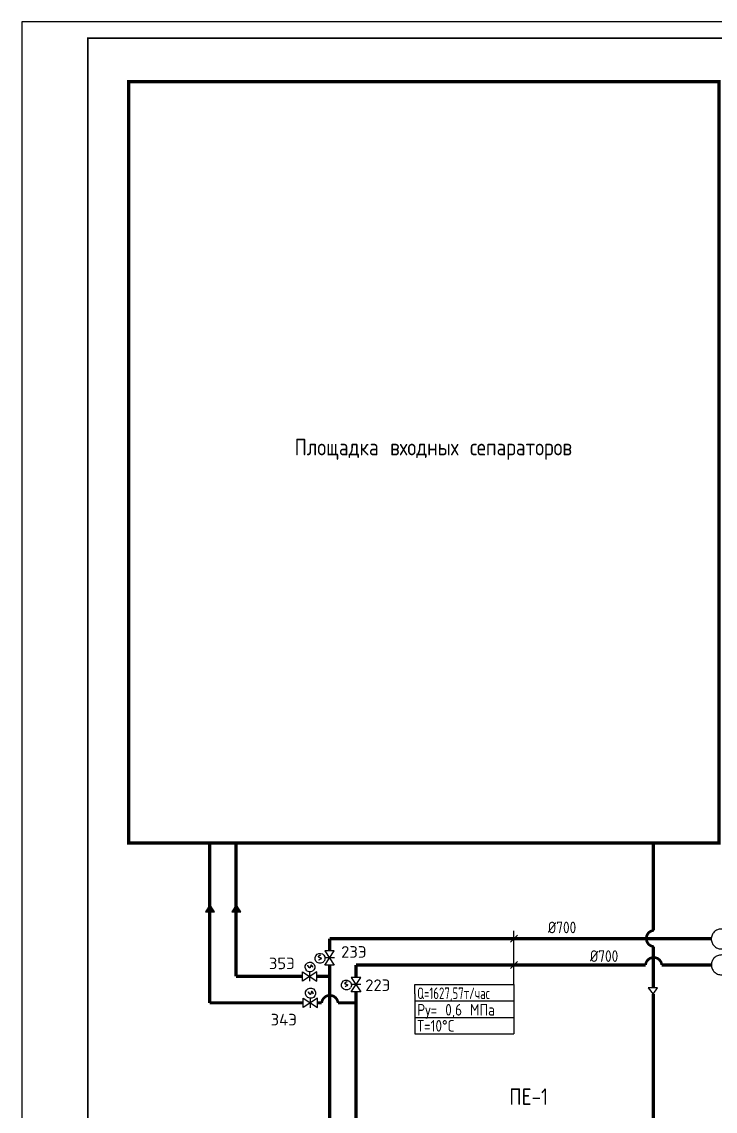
# Model space of a CAD drawing. Extents: x 0 to 118900, y 0 to 84100.
# Drawn here: x 0 to 20975, y 51157 to 84100 of the extents above; entities that cross this region are included whole.
import ezdxf
from ezdxf.enums import TextEntityAlignment as Align

# ---------------------------------------------------------------- set-up
doc = ezdxf.new("R2010")
doc.units = 0
doc.header["$LTSCALE"] = 1000
doc.linetypes.add('HIDDEN', pattern=[9.525, 6.35, -3.175])
doc.layers.get('0').update_dxf_attribs({"linetype": 'CONTINUOUS'})
for name, color, linetype in [('LAYER1', 7, 'CONTINUOUS'), ('LAYER2', 7, 'CONTINUOUS'), ('TITLEBLK', 7, 'CONTINUOUS'), ('ВОДА', 135, 'CONTINUOUS'), ('НЕФТЬ', 14, 'CONTINUOUS')]:
    doc.layers.add(name, color=color, linetype=linetype)
doc.styles.get("Standard").update_dxf_attribs({"font": 'txt.shx', "width": 0.75})
doc.styles.add('TITLE', font='txt.shx', dxfattribs={"width": 0.8})

# ---------------------------------------------------------------- blocks, each defined once
blk = doc.blocks.new('AMW_TITLE')
blk.add_lwpolyline([(0, 0), (1189, 0), (1189, 841), (0, 841)], close=True)
at = {"const_width": 0.5}
blk.add_lwpolyline([(20, 5), (1184, 5), (1184, 836), (20, 836)], close=True, dxfattribs=at)
at = {"style": 'TITLE', "oblique": 15, "width": 0.8}
for tag, p in [('FILENAME', (1125.09, 65)), ('FILEDATE', (1160.38, 65)), ('ID', (1125.09, 61)), ('EDITDATE', (1160.38, 61))]:
    blk.add_attdef(tag, text='', height=2, dxfattribs=at).set_placement(p, align=Align.BOTTOM_LEFT)
blk.add_attdef('EDITTIME', text='', height=2, dxfattribs=at).set_placement((1182, 61), align=Align.BOTTOM_RIGHT)
at = {"style": 'TITLE'}
for tag, height, width, p in [('SHIFR', 5, 0.6, (1124, 55)), ('NAMEPROJ_1', 3, 0.65, (1124, 47.5)), ('NAMEPROJ_2', 3, 0.65, (1124, 42.5)), ('NAMEPROJ_3', 3, 0.65, (1124, 37.5)), ('NAMEOBJ_1', 3, 0.65, (1099, 32.5)), ('NAMEOBJ_2', 3, 0.65, (1099, 27.5)), ('STAD', 3, 0.8, (1141.5, 25)), ('SHEET', 3, 0.8, (1156.5, 25)), ('SHEETS', 3, 0.8, (1174, 25)), ('NAMEOBJ_3', 3, 0.65, (1099, 22.5)), ('NAMSHEET_1', 3, 0.65, (1099, 17.5)), ('NAMSHEET_2', 3, 0.65, (1099, 12.5)), ('NAMSHEET_3', 3, 0.65, (1099, 7.5))]:
    blk.add_attdef(tag, text='', height=height, dxfattribs=dict(at, width=width)).set_placement(p, align=Align.MIDDLE)
for tag, width, p in [('AUTHOR', 0.5, (1020, 30)), ('SPEC1', 0.75, (1000, 25)), ('RAZRAB1', 0.5, (1020, 25)), ('SPEC2', 0.75, (1000, 20)), ('RAZRAB2', 0.5, (1020, 20)), ('SPEC3', 0.75, (1000, 15)), ('RAZRAB3', 0.5, (1020, 15)), ('SPEC4', 0.75, (1000, 10)), ('RAZRAB4', 0.5, (1020, 10)), ('SPEC5', 0.75, (1000, 5)), ('RAZRAB5', 0.5, (1020, 5))]:
    blk.add_attdef(tag, text='', height=3, dxfattribs=dict(at, width=width)).set_placement(p, align=Align.BOTTOM_LEFT)
at = {"style": 'TITLE', "oblique": 15, "width": 0.8}
blk.add_attdef('FORMAT', (1150.67, 1.23), '', height=3, dxfattribs=at)

msp = doc.modelspace()

# ---------------------------------------------------------------- linework, layer by layer
at = {"color": 14}
for p, q in [((5694, 57401), (5557, 57182)), ((5569, 57201), (5695, 57327)), ((5579, 57217), (5695, 57333)), ((5589, 57233), (5695, 57339)), ((5599, 57249), (5695, 57345)), ((5609, 57265), (5695, 57351)), ((5619, 57281), (5695, 57357)), ((5629, 57297), (5695, 57363)), ((5639, 57313), (5695, 57369)), ((5645, 57322), (5695, 57272)), ((5647, 57326), (5695, 57278)), ((5649, 57329), (5695, 57375)), ((5649, 57330), (5695, 57284)), ((5652, 57333), (5695, 57290)), ((5654, 57337), (5695, 57296)), ((5656, 57341), (5695, 57302)), ((5659, 57345), (5695, 57381)), ((5659, 57344), (5695, 57308)), ((5661, 57348), (5695, 57314)), ((5663, 57352), (5695, 57320)), ((5666, 57355), (5695, 57326)), ((5668, 57359), (5695, 57332)), ((5669, 57361), (5695, 57387)), ((5670, 57363), (5695, 57338)), ((5672, 57366), (5695, 57344)), ((5675, 57370), (5695, 57350)), ((5677, 57374), (5695, 57356)), ((5679, 57378), (5695, 57362)), ((5825, 57182), (5687, 57401)), ((5695, 57374), (5720, 57349)), ((5695, 57363), (5705, 57373)), ((5695, 57357), (5707, 57369)), ((5695, 57368), (5730, 57333)), ((5695, 57351), (5710, 57366)), ((5695, 57345), (5712, 57362)), ((5695, 57362), (5740, 57317)), ((5695, 57339), (5714, 57358)), ((5695, 57356), (5750, 57301)), ((5695, 57333), (5717, 57354)), ((5695, 57327), (5719, 57351)), ((5695, 57350), (5760, 57285)), ((5695, 57321), (5721, 57347)), ((5695, 57344), (5770, 57269)), ((5695, 57315), (5723, 57343)), ((5695, 57309), (5726, 57340)), ((5695, 57338), (5780, 57253)), ((5695, 57303), (5728, 57336)), ((5695, 57297), (5730, 57332)), ((5695, 57332), (5790, 57237)), ((5695, 57291), (5733, 57329)), ((5695, 57326), (5800, 57221)), ((5695, 57285), (5735, 57325)), ((5695, 57279), (5737, 57321)), ((6494, 57401), (6357, 57182)), ((6369, 57201), (6495, 57327)), ((6379, 57217), (6495, 57333)), ((6389, 57233), (6495, 57339)), ((6399, 57249), (6495, 57345)), ((6409, 57265), (6495, 57351)), ((6419, 57281), (6495, 57357)), ((6429, 57297), (6495, 57363)), ((6439, 57313), (6495, 57369)), ((6445, 57322), (6495, 57272)), ((6447, 57326), (6495, 57278)), ((6449, 57329), (6495, 57375)), ((6449, 57330), (6495, 57284)), ((6452, 57333), (6495, 57290)), ((6454, 57337), (6495, 57296)), ((6456, 57341), (6495, 57302)), ((6459, 57345), (6495, 57381)), ((6459, 57344), (6495, 57308)), ((6461, 57348), (6495, 57314)), ((6463, 57352), (6495, 57320)), ((6466, 57355), (6495, 57326)), ((6468, 57359), (6495, 57332)), ((6469, 57361), (6495, 57387)), ((6470, 57363), (6495, 57338)), ((6472, 57366), (6495, 57344)), ((6475, 57370), (6495, 57350)), ((6477, 57374), (6495, 57356)), ((6479, 57378), (6495, 57362)), ((6625, 57182), (6487, 57401)), ((6495, 57374), (6520, 57349)), ((6495, 57363), (6505, 57373)), ((6495, 57357), (6507, 57369)), ((6495, 57368), (6530, 57333)), ((6495, 57351), (6510, 57366)), ((6495, 57362), (6540, 57317)), ((6495, 57345), (6512, 57362)), ((6495, 57339), (6514, 57358)), ((6495, 57356), (6550, 57301)), ((6495, 57333), (6517, 57354)), ((6495, 57327), (6519, 57351)), ((6495, 57350), (6560, 57285)), ((6495, 57321), (6521, 57347)), ((6495, 57344), (6570, 57269)), ((6495, 57315), (6523, 57343)), ((6495, 57309), (6526, 57340)), ((6495, 57338), (6580, 57253)), ((6495, 57303), (6528, 57336)), ((6495, 57332), (6590, 57237)), ((6495, 57297), (6530, 57332)), ((6495, 57291), (6533, 57329)), ((6495, 57326), (6600, 57221)), ((6495, 57285), (6535, 57325)), ((6495, 57279), (6537, 57321)), ((5557, 57182), (5825, 57182)), ((5825, 57182), (5557, 57182)), ((5559, 57185), (5695, 57321)), ((5559, 57185), (5563, 57182)), ((5562, 57182), (5695, 57315)), ((5562, 57189), (5569, 57182)), ((5564, 57193), (5575, 57182)), ((5566, 57196), (5581, 57182)), ((5568, 57182), (5695, 57309)), ((5569, 57200), (5587, 57182)), ((5571, 57204), (5593, 57182)), ((5573, 57208), (5599, 57182)), ((5574, 57182), (5695, 57303)), ((5575, 57211), (5605, 57182)), ((5578, 57215), (5611, 57182)), ((5580, 57182), (5695, 57297)), ((5580, 57219), (5617, 57182)), ((5582, 57222), (5623, 57182)), ((5585, 57226), (5629, 57182)), ((5586, 57182), (5695, 57291)), ((5587, 57230), (5635, 57182)), ((5589, 57233), (5641, 57182)), ((5592, 57182), (5695, 57285)), ((5592, 57237), (5647, 57182)), ((5594, 57241), (5653, 57182)), ((5596, 57245), (5659, 57182)), ((5598, 57182), (5695, 57279)), ((5599, 57248), (5665, 57182)), ((5601, 57252), (5671, 57182)), ((5603, 57256), (5677, 57182)), ((5604, 57182), (5695, 57273)), ((5605, 57259), (5683, 57182)), ((5608, 57263), (5689, 57182)), ((5610, 57182), (5695, 57267)), ((5610, 57267), (5695, 57182)), ((5612, 57270), (5695, 57188)), ((5615, 57274), (5695, 57194)), ((5616, 57182), (5695, 57261)), ((5617, 57278), (5695, 57200)), ((5619, 57281), (5695, 57206)), ((5622, 57285), (5695, 57212)), ((5622, 57182), (5695, 57255)), ((5624, 57289), (5695, 57218)), ((5626, 57293), (5695, 57224)), ((5628, 57182), (5695, 57249)), ((5629, 57296), (5695, 57230)), ((5631, 57300), (5695, 57236)), ((5633, 57304), (5695, 57242)), ((5634, 57182), (5695, 57243)), ((5635, 57307), (5695, 57248)), ((5638, 57311), (5695, 57254)), ((5640, 57315), (5695, 57260)), ((5640, 57182), (5695, 57237)), ((5642, 57318), (5695, 57266)), ((5646, 57182), (5695, 57231)), ((5652, 57182), (5695, 57225)), ((5658, 57182), (5695, 57219)), ((5664, 57182), (5695, 57213)), ((5670, 57182), (5695, 57207)), ((5676, 57182), (5695, 57201)), ((5682, 57182), (5695, 57195)), ((5688, 57182), (5695, 57189)), ((5694, 57182), (5695, 57183)), ((5695, 57320), (5810, 57205)), ((5695, 57273), (5740, 57318)), ((5695, 57267), (5742, 57314)), ((5695, 57314), (5820, 57189)), ((5695, 57261), (5744, 57310)), ((5695, 57308), (5821, 57182)), ((5695, 57255), (5747, 57306)), ((5695, 57249), (5749, 57303)), ((5695, 57302), (5815, 57182)), ((5695, 57243), (5751, 57299)), ((5695, 57296), (5809, 57182)), ((5695, 57237), (5754, 57295)), ((5695, 57231), (5756, 57292)), ((5695, 57290), (5803, 57182)), ((5695, 57225), (5758, 57288)), ((5695, 57219), (5760, 57284)), ((5695, 57284), (5797, 57182)), ((5695, 57213), (5763, 57281)), ((5695, 57278), (5791, 57182)), ((5695, 57207), (5765, 57277)), ((5695, 57201), (5767, 57273)), ((5695, 57272), (5785, 57182)), ((5695, 57195), (5770, 57269)), ((5695, 57189), (5772, 57266)), ((5695, 57266), (5779, 57182)), ((5695, 57183), (5774, 57262)), ((5695, 57260), (5773, 57182)), ((5695, 57254), (5767, 57182)), ((5695, 57248), (5761, 57182)), ((5695, 57242), (5755, 57182)), ((5695, 57236), (5749, 57182)), ((5695, 57230), (5743, 57182)), ((5695, 57224), (5737, 57182)), ((5695, 57218), (5731, 57182)), ((5695, 57212), (5725, 57182)), ((5695, 57206), (5719, 57182)), ((5695, 57200), (5713, 57182)), ((5695, 57194), (5707, 57182)), ((5695, 57188), (5701, 57182)), ((5695, 57182), (5695, 57182)), ((5700, 57182), (5777, 57258)), ((5706, 57182), (5779, 57255)), ((5712, 57182), (5781, 57251)), ((5718, 57182), (5784, 57247)), ((5724, 57182), (5786, 57244)), ((5730, 57182), (5788, 57240)), ((5736, 57182), (5790, 57236)), ((5742, 57182), (5793, 57233)), ((5748, 57182), (5795, 57229)), ((5754, 57182), (5797, 57225)), ((5760, 57182), (5800, 57221)), ((5766, 57182), (5802, 57218)), ((5772, 57182), (5804, 57214)), ((5778, 57182), (5807, 57210)), ((5784, 57182), (5809, 57207)), ((5790, 57182), (5811, 57203)), ((5796, 57182), (5814, 57199)), ((5802, 57182), (5816, 57196)), ((5808, 57182), (5818, 57192)), ((5814, 57182), (5821, 57188)), ((5820, 57182), (5823, 57184)), ((6625, 57182), (6357, 57182)), ((6357, 57182), (6625, 57182)), ((6359, 57185), (6495, 57321)), ((6359, 57185), (6363, 57182)), ((6362, 57182), (6495, 57315)), ((6362, 57189), (6369, 57182)), ((6364, 57193), (6375, 57182)), ((6366, 57196), (6381, 57182)), ((6368, 57182), (6495, 57309)), ((6369, 57200), (6387, 57182)), ((6371, 57204), (6393, 57182)), ((6373, 57208), (6399, 57182)), ((6374, 57182), (6495, 57303)), ((6375, 57211), (6405, 57182)), ((6378, 57215), (6411, 57182)), ((6380, 57182), (6495, 57297)), ((6380, 57219), (6417, 57182)), ((6382, 57222), (6423, 57182)), ((6385, 57226), (6429, 57182)), ((6386, 57182), (6495, 57291)), ((6387, 57230), (6435, 57182)), ((6389, 57233), (6441, 57182)), ((6392, 57182), (6495, 57285)), ((6392, 57237), (6447, 57182)), ((6394, 57241), (6453, 57182)), ((6396, 57245), (6459, 57182)), ((6398, 57182), (6495, 57279)), ((6399, 57248), (6465, 57182)), ((6401, 57252), (6471, 57182)), ((6403, 57256), (6477, 57182)), ((6404, 57182), (6495, 57273)), ((6405, 57259), (6483, 57182)), ((6408, 57263), (6489, 57182)), ((6410, 57267), (6495, 57182)), ((6410, 57182), (6495, 57267)), ((6412, 57270), (6495, 57188)), ((6415, 57274), (6495, 57194)), ((6416, 57182), (6495, 57261)), ((6417, 57278), (6495, 57200)), ((6419, 57281), (6495, 57206)), ((6422, 57285), (6495, 57212)), ((6422, 57182), (6495, 57255)), ((6424, 57289), (6495, 57218)), ((6426, 57293), (6495, 57224)), ((6428, 57182), (6495, 57249)), ((6429, 57296), (6495, 57230)), ((6431, 57300), (6495, 57236)), ((6433, 57304), (6495, 57242)), ((6434, 57182), (6495, 57243)), ((6435, 57307), (6495, 57248)), ((6438, 57311), (6495, 57254)), ((6440, 57315), (6495, 57260)), ((6440, 57182), (6495, 57237)), ((6442, 57318), (6495, 57266)), ((6446, 57182), (6495, 57231)), ((6452, 57182), (6495, 57225)), ((6458, 57182), (6495, 57219)), ((6464, 57182), (6495, 57213)), ((6470, 57182), (6495, 57207)), ((6476, 57182), (6495, 57201)), ((6482, 57182), (6495, 57195)), ((6488, 57182), (6495, 57189)), ((6494, 57182), (6495, 57183)), ((6495, 57320), (6610, 57205)), ((6495, 57273), (6540, 57318)), ((6495, 57314), (6620, 57189)), ((6495, 57267), (6542, 57314)), ((6495, 57261), (6544, 57310)), ((6495, 57308), (6621, 57182)), ((6495, 57255), (6547, 57306)), ((6495, 57249), (6549, 57303)), ((6495, 57302), (6615, 57182)), ((6495, 57243), (6551, 57299)), ((6495, 57296), (6609, 57182)), ((6495, 57237), (6554, 57295)), ((6495, 57231), (6556, 57292)), ((6495, 57290), (6603, 57182)), ((6495, 57225), (6558, 57288)), ((6495, 57284), (6597, 57182)), ((6495, 57219), (6560, 57284)), ((6495, 57213), (6563, 57281)), ((6495, 57278), (6591, 57182)), ((6495, 57207), (6565, 57277)), ((6495, 57201), (6567, 57273)), ((6495, 57272), (6585, 57182)), ((6495, 57195), (6570, 57269)), ((6495, 57266), (6579, 57182)), ((6495, 57189), (6572, 57266)), ((6495, 57183), (6574, 57262)), ((6495, 57260), (6573, 57182)), ((6495, 57254), (6567, 57182)), ((6495, 57248), (6561, 57182)), ((6495, 57242), (6555, 57182)), ((6495, 57236), (6549, 57182)), ((6495, 57230), (6543, 57182)), ((6495, 57224), (6537, 57182)), ((6495, 57218), (6531, 57182)), ((6495, 57212), (6525, 57182)), ((6495, 57206), (6519, 57182)), ((6495, 57200), (6513, 57182)), ((6495, 57194), (6507, 57182)), ((6495, 57188), (6501, 57182)), ((6495, 57182), (6495, 57182)), ((6500, 57182), (6577, 57258)), ((6506, 57182), (6579, 57255)), ((6512, 57182), (6581, 57251)), ((6518, 57182), (6584, 57247)), ((6524, 57182), (6586, 57244)), ((6530, 57182), (6588, 57240)), ((6536, 57182), (6590, 57236)), ((6542, 57182), (6593, 57233)), ((6548, 57182), (6595, 57229)), ((6554, 57182), (6597, 57225)), ((6560, 57182), (6600, 57221)), ((6566, 57182), (6602, 57218)), ((6572, 57182), (6604, 57214)), ((6578, 57182), (6607, 57210)), ((6584, 57182), (6609, 57207)), ((6590, 57182), (6611, 57203)), ((6596, 57182), (6614, 57199)), ((6602, 57182), (6616, 57196)), ((6608, 57182), (6618, 57192)), ((6614, 57182), (6621, 57188)), ((6620, 57182), (6623, 57184))]:
    msp.add_line(p, q, dxfattribs=at)
for p, q in [((14780, 56271), (14992, 56484)), ((14885, 54993), (14885, 56616)), ((14780, 55471), (14992, 55684)), ((11891, 54993), (12752, 54993)), ((11891, 54702), (11891, 54993)), ((11891, 54702), (11891, 53493)), ((12752, 54993), (14885, 54993)), ((14885, 54993), (14885, 53493)), ((11891, 54493), (12752, 54493)), ((12752, 54493), (14885, 54493)), ((11891, 53993), (12752, 53993)), ((12752, 53993), (14885, 53993)), ((11891, 53493), (12752, 53493)), ((12752, 53493), (14885, 53493))]:
    msp.add_line(p, q)
at = {"color": 40, "linetype": 'HIDDEN', "ltscale": 0.05, "const_width": 100}
for points in [[(19103, 59264), (19103, 56627)], [(19103, 56136), (19103, 54887)], [(19103, 54703), (19103, 49290)]]:
    msp.add_lwpolyline(points, dxfattribs=at)
for points in [[(9168, 55577), (9453, 56006), (9168, 56006), (9453, 55577), (9168, 55577)], [(9458, 55793), (9173, 55793)], [(9309, 55793), (9309, 55790)], [(8496, 55376), (8925, 55090), (8925, 55376), (8496, 55090), (8496, 55376)], [(8712, 55085), (8712, 55370)], [(8712, 55234), (8709, 55234)], [(9967, 54769), (10252, 55198), (9967, 55198), (10252, 54769), (9967, 54769)], [(10257, 54985), (9972, 54985)], [(8513, 54576), (8942, 54291), (8942, 54576), (8513, 54291), (8513, 54576)], [(8729, 54435), (8726, 54435)], [(8729, 54286), (8729, 54571)]]:
    msp.add_lwpolyline(points)
for points in [[(8624, 55403, -39.331252), (8636, 55394)], [(9144, 55696, -39.331252), (9152, 55709)], [(9943, 54888, -39.331252), (9951, 54901)], [(8640, 54603, -39.331252), (8653, 54594)]]:
    msp.add_lwpolyline(points, format="xyb")
for points, knots in [([(9034, 55880), (8996, 55860), (8937, 55828), (8993, 55813), (9013, 55807)], [0, 0, 0, 0, 0.950567, 1.50001, 1.50001, 1.50001, 1.50001]), ([(9038, 55880), (9000, 55860), (8941, 55828), (8997, 55813), (9017, 55807)], [0, 0, 0, 0, 0.950567, 1.50001, 1.50001, 1.50001, 1.50001]), ([(9039, 55879), (9001, 55858), (8941, 55826), (8998, 55812), (9018, 55806)], [0, 0, 0, 0, 0.950567, 1.50001, 1.50001, 1.50001, 1.50001]), ([(9040, 55878), (9003, 55857), (8943, 55825), (9000, 55811), (9020, 55805)], [0, 0, 0, 0, 0.950567, 1.50001, 1.50001, 1.50001, 1.50001]), ([(9019, 55805), (9033, 55801), (9078, 55785), (9022, 55749), (8977, 55727), (8978, 55726)], [1.558943, 1.558943, 1.558943, 1.558943, 1.9528, 2.998133, 3.030734, 3.030734, 3.030734, 3.030734]), ([(9022, 55807), (9036, 55802), (9081, 55786), (9025, 55750), (8980, 55728), (8981, 55728)], [1.558943, 1.558943, 1.558943, 1.558943, 1.9528, 2.998133, 3.030734, 3.030734, 3.030734, 3.030734]), ([(9023, 55805), (9037, 55801), (9083, 55784), (9026, 55748), (8981, 55727), (8982, 55726)], [1.558943, 1.558943, 1.558943, 1.558943, 1.9528, 2.998133, 3.030734, 3.030734, 3.030734, 3.030734]), ([(9024, 55804), (9038, 55800), (9083, 55783), (9026, 55748), (8982, 55726), (8983, 55725)], [1.558943, 1.558943, 1.558943, 1.558943, 1.9528, 2.998133, 3.030734, 3.030734, 3.030734, 3.030734]), ([(9026, 55803), (9040, 55799), (9085, 55782), (9028, 55746), (8984, 55725), (8984, 55724)], [1.558943, 1.558943, 1.558943, 1.558943, 1.9528, 2.998133, 3.030734, 3.030734, 3.030734, 3.030734]), ([(8731, 55520), (8726, 55506), (8710, 55461), (8674, 55518), (8652, 55562), (8652, 55562)], [1.558943, 1.558943, 1.558943, 1.558943, 1.9528, 2.998133, 3.030734, 3.030734, 3.030734, 3.030734]), ([(8732, 55522), (8728, 55508), (8711, 55463), (8675, 55520), (8654, 55564), (8653, 55564)], [1.558943, 1.558943, 1.558943, 1.558943, 1.9528, 2.998133, 3.030734, 3.030734, 3.030734, 3.030734]), ([(8733, 55527), (8729, 55513), (8712, 55468), (8676, 55525), (8655, 55569), (8654, 55569)], [1.558943, 1.558943, 1.558943, 1.558943, 1.9528, 2.998133, 3.030734, 3.030734, 3.030734, 3.030734]), ([(8732, 55523), (8728, 55509), (8712, 55464), (8676, 55520), (8654, 55565), (8654, 55564)], [1.558943, 1.558943, 1.558943, 1.558943, 1.9528, 2.998133, 3.030734, 3.030734, 3.030734, 3.030734]), ([(8734, 55524), (8730, 55510), (8713, 55465), (8678, 55522), (8656, 55566), (8655, 55565)], [1.558943, 1.558943, 1.558943, 1.558943, 1.9528, 2.998133, 3.030734, 3.030734, 3.030734, 3.030734]), ([(8805, 55506), (8785, 55544), (8753, 55603), (8738, 55546), (8733, 55527)], [0, 0, 0, 0, 0.950567, 1.50001, 1.50001, 1.50001, 1.50001]), ([(8806, 55508), (8786, 55545), (8754, 55605), (8739, 55548), (8734, 55528)], [0, 0, 0, 0, 0.950567, 1.50001, 1.50001, 1.50001, 1.50001]), ([(8808, 55512), (8787, 55550), (8755, 55610), (8741, 55553), (8735, 55533)], [0, 0, 0, 0, 0.950567, 1.50001, 1.50001, 1.50001, 1.50001]), ([(8808, 55508), (8787, 55546), (8755, 55605), (8741, 55549), (8735, 55529)], [0, 0, 0, 0, 0.950567, 1.50001, 1.50001, 1.50001, 1.50001]), ([(9833, 55072), (9795, 55052), (9736, 55020), (9792, 55005), (9812, 54999)], [0, 0, 0, 0, 0.950567, 1.50001, 1.50001, 1.50001, 1.50001]), ([(9837, 55072), (9799, 55052), (9740, 55020), (9796, 55005), (9816, 54999)], [0, 0, 0, 0, 0.950567, 1.50001, 1.50001, 1.50001, 1.50001]), ([(9837, 55071), (9800, 55050), (9740, 55018), (9797, 55004), (9817, 54998)], [0, 0, 0, 0, 0.950567, 1.50001, 1.50001, 1.50001, 1.50001]), ([(9839, 55070), (9802, 55049), (9742, 55017), (9799, 55003), (9819, 54997)], [0, 0, 0, 0, 0.950567, 1.50001, 1.50001, 1.50001, 1.50001]), ([(8747, 54721), (8743, 54707), (8726, 54662), (8691, 54719), (8669, 54763), (8668, 54762)], [1.558943, 1.558943, 1.558943, 1.558943, 1.9528, 2.998133, 3.030734, 3.030734, 3.030734, 3.030734]), ([(8748, 54723), (8744, 54709), (8727, 54663), (8692, 54720), (8670, 54765), (8669, 54764)], [1.558943, 1.558943, 1.558943, 1.558943, 1.9528, 2.998133, 3.030734, 3.030734, 3.030734, 3.030734]), ([(8749, 54723), (8745, 54709), (8728, 54664), (8692, 54721), (8671, 54765), (8670, 54765)], [1.558943, 1.558943, 1.558943, 1.558943, 1.9528, 2.998133, 3.030734, 3.030734, 3.030734, 3.030734]), ([(8750, 54727), (8745, 54714), (8729, 54668), (8693, 54725), (8671, 54770), (8671, 54769)], [1.558943, 1.558943, 1.558943, 1.558943, 1.9528, 2.998133, 3.030734, 3.030734, 3.030734, 3.030734]), ([(8751, 54724), (8747, 54711), (8730, 54665), (8694, 54722), (8673, 54767), (8672, 54766)], [1.558943, 1.558943, 1.558943, 1.558943, 1.9528, 2.998133, 3.030734, 3.030734, 3.030734, 3.030734]), ([(8822, 54706), (8801, 54744), (8769, 54803), (8755, 54747), (8749, 54727)], [0, 0, 0, 0, 0.950567, 1.50001, 1.50001, 1.50001, 1.50001]), ([(8823, 54708), (8802, 54746), (8770, 54805), (8756, 54749), (8750, 54729)], [0, 0, 0, 0, 0.950567, 1.50001, 1.50001, 1.50001, 1.50001]), ([(8824, 54713), (8804, 54751), (8772, 54810), (8757, 54753), (8751, 54734)], [0, 0, 0, 0, 0.950567, 1.50001, 1.50001, 1.50001, 1.50001]), ([(8824, 54709), (8804, 54746), (8772, 54806), (8757, 54749), (8751, 54730)], [0, 0, 0, 0, 0.950567, 1.50001, 1.50001, 1.50001, 1.50001]), ([(9818, 54997), (9832, 54993), (9877, 54977), (9820, 54941), (9776, 54919), (9777, 54918)], [1.558943, 1.558943, 1.558943, 1.558943, 1.9528, 2.998133, 3.030734, 3.030734, 3.030734, 3.030734]), ([(9821, 54999), (9835, 54994), (9880, 54978), (9823, 54942), (9779, 54920), (9780, 54920)], [1.558943, 1.558943, 1.558943, 1.558943, 1.9528, 2.998133, 3.030734, 3.030734, 3.030734, 3.030734]), ([(9822, 54997), (9836, 54993), (9882, 54976), (9825, 54940), (9780, 54919), (9781, 54918)], [1.558943, 1.558943, 1.558943, 1.558943, 1.9528, 2.998133, 3.030734, 3.030734, 3.030734, 3.030734]), ([(9823, 54996), (9837, 54992), (9882, 54975), (9825, 54940), (9781, 54918), (9781, 54917)], [1.558943, 1.558943, 1.558943, 1.558943, 1.9528, 2.998133, 3.030734, 3.030734, 3.030734, 3.030734]), ([(9825, 54995), (9839, 54991), (9884, 54974), (9827, 54938), (9783, 54917), (9783, 54916)], [1.558943, 1.558943, 1.558943, 1.558943, 1.9528, 2.998133, 3.030734, 3.030734, 3.030734, 3.030734])]:
    msp.add_open_spline(points, degree=3, knots=knots)
at = {"layer": 'LAYER1', "color": 7}
msp.add_lwpolyline([(19097, 54695), (19234, 54887), (18949, 54887), (19097, 54695)], dxfattribs=at)
at = {"layer": 'LAYER2', "color": 40, "const_width": 80}
msp.add_lwpolyline([(19119, 56134, -0.93073), (19119, 56625)], format="xyb", dxfattribs=at)
at = {"layer": 'LAYER2', "color": 14, "const_width": 80}
for points in [[(18868, 55577, -0.93073), (19359, 55577)], [(9073, 54431, -0.93073), (9564, 54431)]]:
    msp.add_lwpolyline(points, format="xyb", dxfattribs=at)
at = {"layer": 'ВОДА', "color": 14, "linetype": 'HIDDEN', "ltscale": 0.05, "const_width": 100}
for points in [[(5683, 54434), (5683, 59264)], [(6483, 55233), (6483, 59264)], [(8496, 55233), (6483, 55233)], [(8513, 54434), (5683, 54434)]]:
    msp.add_lwpolyline(points, dxfattribs=at)
at = {"layer": 'ВОДА', "color": 14, "const_width": 100}
for points in [[(9310, 56377), (20855, 56377)], [(9310, 56006), (9310, 56377)], [(9310, 47433), (9310, 55577)], [(10110, 55577), (18868, 55577)], [(10110, 55198), (10110, 55577)], [(19359, 55577), (20860, 55577)], [(10110, 47433), (10110, 54769)], [(9073, 54434), (8942, 54434)], [(10110, 54434), (9563, 54434)]]:
    msp.add_lwpolyline(points, dxfattribs=at)
at = {"layer": 'ВОДА', "color": 14, "ltscale": 0.05, "const_width": 100}
msp.add_lwpolyline([(9310, 55233), (8925, 55233)], dxfattribs=at)
at = {"layer": 'НЕФТЬ', "color": 0, "linetype": 'HIDDEN', "ltscale": 0.5, "const_width": 100}
msp.add_lwpolyline([(3234, 82285), (21090, 82285), (21090, 59264), (3234, 59264), (3234, 82285)], close=True, dxfattribs=at)
at = {"layer": 'НЕФТЬ', "color": 7}
for points in [[(21155, 56665, 0.098491), (21040, 56642, 0.098491), (20943, 56577, 0.098491), (20878, 56480, 0.098491), (20855, 56365, 0.098491), (20878, 56250, 0.098491), (20943, 56153, 0.098491), (21040, 56088, 0.098491), (21155, 56065, 0.098491), (21270, 56088, 0.098491), (21367, 56153, 0.098491), (21432, 56250, 0.098491), (21455, 56365, 0.098491), (21432, 56480, 0.098491), (21367, 56577, 0.098491), (21270, 56642, 0.098491)], [(21160, 55882, 0.098491), (21045, 55859, 0.098491), (20947, 55794, 0.098491), (20882, 55697, 0.098491), (20860, 55582, 0.098491), (20882, 55467, 0.098491), (20947, 55370, 0.098491), (21045, 55305, 0.098491), (21160, 55282, 0.098491), (21274, 55305, 0.098491), (21372, 55370, 0.098491), (21437, 55467, 0.098491), (21460, 55582, 0.098491), (21437, 55697, 0.098491), (21372, 55794, 0.098491), (21274, 55859, 0.098491)]]:
    msp.add_lwpolyline(points, format="xyb", close=True, dxfattribs=at)

# ---------------------------------------------------------------- block references
at = {"layer": 'TITLEBLK', "color": 0, "xscale": 100, "yscale": 100, "zscale": 100}
msp.add_blockref('AMW_TITLE', (0, 0), dxfattribs=at)

# ---------------------------------------------------------------- texts
for s, height, width, p in [('Площадка входных сепараторов', 500, 0.8, (8253, 70989)), ('Q=1627,57т/час', 350, 0.65, (11961, 54549)), ('Ру= 0,6 МПа', 350, 0.8, (11961, 54049)), ('Т=10%%dC', 350, 0.8, (11961, 53564)), ('ПЕ-1', 500, 0.8, (14748, 51347))]:
    msp.add_text(s, height=height, dxfattribs=dict(width=width)).set_placement(p)
for s, p in [('23Э', (9660, 55799)), ('35Э', (7474, 55452)), ('22Э', (10389, 54793)), ('34Э', (7528, 53752))]:
    msp.add_text(s, height=350).set_placement(p)
at = {"layer": 'ВОДА', "color": 7, "width": 0.8}
for p in [(15914, 56538), (17185, 55672)]:
    msp.add_text('%%C700', height=350, dxfattribs=at).set_placement(p)

doc.saveas('drawing.dxf')
